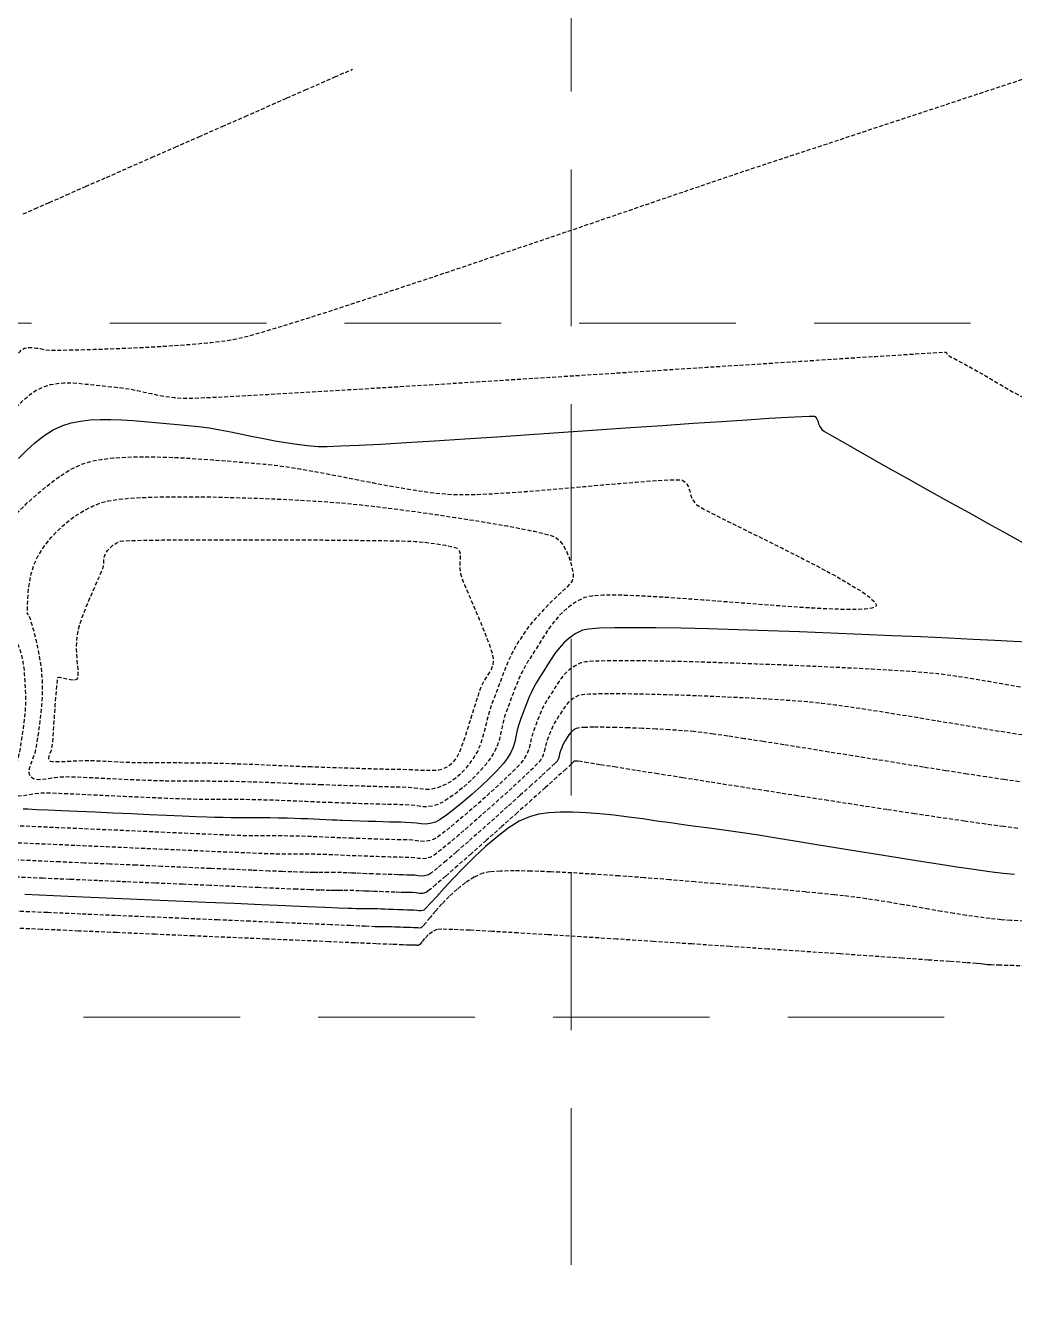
# Model space of a CAD drawing. Header units: inches. Extents: x 8135 to 11700, y -938 to 4760.
# Drawn here: x 10381.4 to 10507.7, y 4184.4 to 4349.4 of the extents above; entities that cross this region are included whole.
import ezdxf

# ---------------------------------------------------------------- set-up
doc = ezdxf.new("R2010")
doc.units = ezdxf.units.IN
doc.header["$MEASUREMENT"] = 0
doc.linetypes.add('DASHED', pattern=[0.75, 0.5, -0.25])
doc.linetypes.add('HIDDEN', pattern=[0.375, 0.25, -0.125])
doc.layers.add('EC', color=35, linetype='DASHED')
doc.layers.add('GRID', color=254, linetype='HIDDEN')

msp = doc.modelspace()

# ---------------------------------------------------------------- linework, layer by layer
at = {"layer": 'EC', "color": 35}
for p, q in [((10422.22, 4343.43), (10423.12, 4343.82)), ((10419.16, 4342.08), (10420.89, 4342.84)), ((10420.89, 4342.84), (10422.22, 4343.43)), ((10414.75, 4340.15), (10417.1, 4341.18)), ((10417.1, 4341.18), (10419.16, 4342.08)), ((10409.4, 4337.79), (10412.17, 4339.01)), ((10412.17, 4339.01), (10414.75, 4340.15)), ((10406.49, 4336.51), (10409.4, 4337.79)), ((10403.5, 4335.2), (10406.49, 4336.51)), ((10397.46, 4332.54), (10400.47, 4333.87)), ((10400.47, 4333.87), (10403.5, 4335.2)), ((10394.51, 4331.25), (10397.46, 4332.54)), ((10391.68, 4330), (10394.51, 4331.25)), ((10389.02, 4328.83), (10391.68, 4330)), ((10384.39, 4326.8), (10386.57, 4327.76)), ((10386.57, 4327.76), (10389.02, 4328.83)), ((10381.03, 4325.32), (10382.53, 4325.98)), ((10382.53, 4325.98), (10384.39, 4326.8)), ((10452.15, 4259.64), (10451.74, 4259.56)), ((10452.91, 4259.68), (10452.15, 4259.64)), ((10453.98, 4259.7), (10452.91, 4259.68)), ((10455.3, 4259.69), (10453.98, 4259.7)), ((10456.81, 4259.67), (10455.3, 4259.69)), ((10458.45, 4259.62), (10456.81, 4259.67)), ((10450.36, 4258.05), (10450.14, 4257.68)), ((10450.57, 4258.39), (10450.36, 4258.05)), ((10450.78, 4258.73), (10450.57, 4258.39)), ((10451.03, 4259.05), (10450.78, 4258.73)), ((10451.34, 4259.33), (10451.03, 4259.05)), ((10451.74, 4259.56), (10451.34, 4259.33)), ((10460.18, 4259.55), (10458.45, 4259.62)), ((10461.93, 4259.47), (10460.18, 4259.55)), ((10463.65, 4259.37), (10461.93, 4259.47)), ((10465.29, 4259.26), (10463.65, 4259.37)), ((10466.78, 4259.14), (10465.29, 4259.26)), ((10467.82, 4259.02), (10466.78, 4259.14)), ((10469.27, 4258.83), (10467.82, 4259.02)), ((10471.09, 4258.57), (10469.27, 4258.83)), ((10473.23, 4258.24), (10471.09, 4258.57)), ((10475.64, 4257.87), (10473.23, 4258.24)), ((10449.73, 4256.67), (10449.61, 4256.3)), ((10449.87, 4257.05), (10449.73, 4256.67)), ((10449.99, 4257.37), (10449.87, 4257.05)), ((10450.14, 4257.68), (10449.99, 4257.37)), ((10478.27, 4257.45), (10475.64, 4257.87)), ((10481.09, 4257.01), (10478.27, 4257.45)), ((10484.03, 4256.53), (10481.09, 4257.01)), ((10487.05, 4256.05), (10484.03, 4256.53)), ((10448.99, 4255.07), (10448.31, 4254.43)), ((10449.28, 4255.37), (10448.99, 4255.07)), ((10449.46, 4255.7), (10449.28, 4255.37)), ((10449.54, 4255.99), (10449.46, 4255.7)), ((10449.61, 4256.3), (10449.54, 4255.99)), ((10451.14, 4255.02), (10450.39, 4254.35)), ((10451.4, 4255.26), (10451.14, 4255.02)), ((10451.43, 4255.34), (10451.4, 4255.26)), ((10451.47, 4255.38), (10451.43, 4255.34)), ((10451.55, 4255.38), (10451.47, 4255.38)), ((10451.71, 4255.38), (10451.55, 4255.38)), ((10451.91, 4255.37), (10451.71, 4255.38)), ((10452.27, 4255.31), (10451.91, 4255.37)), ((10453.25, 4255.16), (10452.27, 4255.31)), ((10454.79, 4254.91), (10453.25, 4255.16)), ((10456.83, 4254.59), (10454.79, 4254.91)), ((10490.1, 4255.56), (10487.05, 4256.05)), ((10493.14, 4255.07), (10490.1, 4255.56)), ((10496.11, 4254.59), (10493.14, 4255.07)), ((10447.31, 4253.5), (10446.03, 4252.33)), ((10448.31, 4254.43), (10447.31, 4253.5)), ((10449.25, 4253.32), (10447.78, 4251.99)), ((10450.39, 4254.35), (10449.25, 4253.32)), ((10459.31, 4254.19), (10456.83, 4254.59)), ((10462.17, 4253.74), (10459.31, 4254.19)), ((10465.35, 4253.24), (10462.17, 4253.74)), ((10468.79, 4252.69), (10465.35, 4253.24)), ((10498.98, 4254.14), (10496.11, 4254.59)), ((10501.68, 4253.72), (10498.98, 4254.14)), ((10504.18, 4253.34), (10501.68, 4253.72)), ((10506.43, 4253), (10504.18, 4253.34)), ((10446.03, 4252.33), (10444.56, 4251)), ((10447.78, 4251.99), (10446.07, 4250.46)), ((10472.42, 4252.12), (10468.79, 4252.69)), ((10476.19, 4251.53), (10472.42, 4252.12)), ((10480.04, 4250.93), (10476.19, 4251.53)), ((10508.37, 4252.73), (10506.43, 4253)), ((10444.56, 4251), (10442.95, 4249.55)), ((10446.07, 4250.46), (10444.19, 4248.77)), ((10483.91, 4250.33), (10480.04, 4250.93)), ((10487.73, 4249.74), (10483.91, 4250.33)), ((10491.44, 4249.17), (10487.73, 4249.74)), ((10442.95, 4249.55), (10441.27, 4248.04)), ((10444.19, 4248.77), (10442.22, 4247.01)), ((10494.99, 4248.63), (10491.44, 4249.17)), ((10498.32, 4248.14), (10494.99, 4248.63)), ((10501.36, 4247.69), (10498.32, 4248.14)), ((10439.57, 4246.54), (10437.94, 4245.1)), ((10441.27, 4248.04), (10439.57, 4246.54)), ((10442.22, 4247.01), (10440.24, 4245.25)), ((10504.05, 4247.31), (10501.36, 4247.69)), ((10506.34, 4247), (10504.05, 4247.31)), ((10508.16, 4246.77), (10506.34, 4247)), ((10437.94, 4245.1), (10436.42, 4243.77)), ((10440.24, 4245.25), (10438.33, 4243.55)), ((10436.42, 4243.77), (10435.09, 4242.63)), ((10438.33, 4243.55), (10436.57, 4242)), ((10382.72, 4242.61), (10379.98, 4242.73)), ((10385.7, 4242.48), (10382.72, 4242.61)), ((10388.86, 4242.34), (10385.7, 4242.48)), ((10392.13, 4242.2), (10388.86, 4242.34)), ((10395.45, 4242.06), (10392.13, 4242.2)), ((10398.74, 4241.91), (10395.45, 4242.06)), ((10401.94, 4241.77), (10398.74, 4241.91)), ((10404.98, 4241.64), (10401.94, 4241.77)), ((10407.79, 4241.52), (10404.98, 4241.64)), ((10410.3, 4241.41), (10407.79, 4241.52)), ((10434, 4241.71), (10433.23, 4241.09)), ((10435.09, 4242.63), (10434, 4241.71)), ((10436.57, 4242), (10435.03, 4240.65)), ((10383.57, 4240.39), (10380.36, 4240.53)), ((10386.99, 4240.24), (10383.57, 4240.39)), ((10390.56, 4240.09), (10386.99, 4240.24)), ((10394.21, 4239.93), (10390.56, 4240.09)), ((10397.86, 4239.77), (10394.21, 4239.93)), ((10412.45, 4241.32), (10410.3, 4241.41)), ((10414.16, 4241.25), (10412.45, 4241.32)), ((10415.38, 4241.2), (10414.16, 4241.25)), ((10416.03, 4241.18), (10415.38, 4241.2)), ((10416.86, 4241.16), (10416.03, 4241.18)), ((10417.56, 4241.15), (10416.86, 4241.16)), ((10418.17, 4241.15), (10417.56, 4241.15)), ((10418.75, 4241.15), (10418.17, 4241.15)), ((10419.36, 4241.15), (10418.75, 4241.15)), ((10420.05, 4241.15), (10419.36, 4241.15)), ((10420.89, 4241.13), (10420.05, 4241.15)), ((10421.72, 4241.11), (10420.89, 4241.13)), ((10422.42, 4241.08), (10421.72, 4241.11)), ((10423.03, 4241.06), (10422.42, 4241.08)), ((10423.61, 4241.03), (10423.03, 4241.06)), ((10424.22, 4241), (10423.61, 4241.03)), ((10424.91, 4240.97), (10424.22, 4241)), ((10425.74, 4240.94), (10424.91, 4240.97)), ((10426.62, 4240.91), (10425.74, 4240.94)), ((10427.45, 4240.88), (10426.62, 4240.91)), ((10428.21, 4240.86), (10427.45, 4240.88)), ((10428.91, 4240.84), (10428.21, 4240.86)), ((10429.53, 4240.82), (10428.91, 4240.84)), ((10430.08, 4240.81), (10429.53, 4240.82)), ((10430.56, 4240.8), (10430.08, 4240.81)), ((10431.1, 4240.77), (10430.56, 4240.8)), ((10431.54, 4240.71), (10431.1, 4240.77)), ((10431.94, 4240.67), (10431.54, 4240.71)), ((10432.35, 4240.69), (10431.94, 4240.67)), ((10432.83, 4240.83), (10432.35, 4240.69)), ((10433.23, 4241.09), (10432.83, 4240.83)), ((10435.03, 4240.65), (10433.79, 4239.58)), ((10437.58, 4239.84), (10436.51, 4238.99)), ((10438.7, 4240.55), (10437.58, 4239.84)), ((10439.83, 4241.06), (10438.7, 4240.55)), ((10440.69, 4241.22), (10439.83, 4241.06)), ((10442.03, 4241.31), (10440.69, 4241.22)), ((10443.81, 4241.34), (10442.03, 4241.31)), ((10445.96, 4241.3), (10443.81, 4241.34)), ((10448.43, 4241.21), (10445.96, 4241.3)), ((10451.16, 4241.08), (10448.43, 4241.21)), ((10454.11, 4240.9), (10451.16, 4241.08)), ((10457.21, 4240.69), (10454.11, 4240.9)), ((10460.42, 4240.46), (10457.21, 4240.69)), ((10463.67, 4240.2), (10460.42, 4240.46)), ((10466.91, 4239.93), (10463.67, 4240.2)), ((10470.09, 4239.66), (10466.91, 4239.93)), ((10401.44, 4239.62), (10397.86, 4239.77)), ((10404.9, 4239.47), (10401.44, 4239.62)), ((10408.15, 4239.33), (10404.9, 4239.47)), ((10411.13, 4239.2), (10408.15, 4239.33)), ((10413.77, 4239.08), (10411.13, 4239.2)), ((10416, 4238.99), (10413.77, 4239.08)), ((10417.75, 4238.92), (10416, 4238.99)), ((10418.95, 4238.87), (10417.75, 4238.92)), ((10419.54, 4238.85), (10418.95, 4238.87)), ((10420.28, 4238.83), (10419.54, 4238.85)), ((10420.88, 4238.83), (10420.28, 4238.83)), ((10421.42, 4238.83), (10420.88, 4238.83)), ((10421.95, 4238.83), (10421.42, 4238.83)), ((10422.55, 4238.82), (10421.95, 4238.83)), ((10423.29, 4238.81), (10422.55, 4238.82)), ((10424.04, 4238.79), (10423.29, 4238.81)), ((10424.64, 4238.76), (10424.04, 4238.79)), ((10425.17, 4238.74), (10424.64, 4238.76)), ((10425.71, 4238.72), (10425.17, 4238.74)), ((10426.31, 4238.69), (10425.71, 4238.72)), ((10427.04, 4238.66), (10426.31, 4238.69)), ((10427.84, 4238.64), (10427.04, 4238.66)), ((10428.57, 4238.61), (10427.84, 4238.64)), ((10429.23, 4238.59), (10428.57, 4238.61)), ((10429.82, 4238.57), (10429.23, 4238.59)), ((10430.34, 4238.56), (10429.82, 4238.57)), ((10430.77, 4238.56), (10430.34, 4238.56)), ((10431.28, 4238.52), (10430.77, 4238.56)), ((10431.69, 4238.46), (10431.28, 4238.52)), ((10432.08, 4238.46), (10431.69, 4238.46)), ((10432.53, 4238.57), (10432.08, 4238.46)), ((10432.93, 4238.87), (10432.53, 4238.57)), ((10433.79, 4239.58), (10432.93, 4238.87)), ((10436.51, 4238.99), (10435.49, 4238.07)), ((10473.14, 4239.39), (10470.09, 4239.66)), ((10476.02, 4239.12), (10473.14, 4239.39)), ((10478.68, 4238.87), (10476.02, 4239.12)), ((10481.05, 4238.64), (10478.68, 4238.87)), ((10483.08, 4238.44), (10481.05, 4238.64)), ((10484.71, 4238.28), (10483.08, 4238.44)), ((10485.9, 4238.15), (10484.71, 4238.28)), ((10434.56, 4237.12), (10433.74, 4236.2)), ((10435.49, 4238.07), (10434.56, 4237.12)), ((10487.32, 4237.98), (10485.9, 4238.15)), ((10488.8, 4237.78), (10487.32, 4237.98)), ((10490.34, 4237.54), (10488.8, 4237.78)), ((10491.92, 4237.28), (10490.34, 4237.54)), ((10493.53, 4237.01), (10491.92, 4237.28)), ((10495.15, 4236.73), (10493.53, 4237.01)), ((10496.79, 4236.44), (10495.15, 4236.73)), ((10384.13, 4236), (10380.05, 4236.18)), ((10388.42, 4235.82), (10384.13, 4236)), ((10392.82, 4235.63), (10388.42, 4235.82)), ((10397.26, 4235.44), (10392.82, 4235.63)), ((10401.67, 4235.25), (10397.26, 4235.44)), ((10405.96, 4235.06), (10401.67, 4235.25)), ((10410.05, 4234.89), (10405.96, 4235.06)), ((10413.87, 4234.72), (10410.05, 4234.89)), ((10433.04, 4235.38), (10432.49, 4234.71)), ((10433.74, 4236.2), (10433.04, 4235.38)), ((10498.41, 4236.16), (10496.79, 4236.44)), ((10500.02, 4235.89), (10498.41, 4236.16)), ((10501.6, 4235.65), (10500.02, 4235.89)), ((10503.14, 4235.43), (10501.6, 4235.65)), ((10504.62, 4235.24), (10503.14, 4235.43)), ((10506.04, 4235.09), (10504.62, 4235.24)), ((10507.28, 4235), (10506.04, 4235.09)), ((10508.95, 4234.92), (10507.28, 4235)), ((10383.37, 4233.86), (10378.84, 4234.05)), ((10388.11, 4233.65), (10383.37, 4233.86)), ((10392.99, 4233.44), (10388.11, 4233.65)), ((10397.92, 4233.23), (10392.99, 4233.44)), ((10417.33, 4234.57), (10413.87, 4234.72)), ((10420.36, 4234.44), (10417.33, 4234.57)), ((10422.88, 4234.34), (10420.36, 4234.44)), ((10424.8, 4234.25), (10422.88, 4234.34)), ((10426.05, 4234.2), (10424.8, 4234.25)), ((10426.55, 4234.18), (10426.05, 4234.2)), ((10426.99, 4234.17), (10426.55, 4234.18)), ((10427.33, 4234.17), (10426.99, 4234.17)), ((10427.67, 4234.17), (10427.33, 4234.17)), ((10428.11, 4234.17), (10427.67, 4234.17)), ((10428.54, 4234.15), (10428.11, 4234.17)), ((10428.88, 4234.14), (10428.54, 4234.15)), ((10429.22, 4234.12), (10428.88, 4234.14)), ((10429.66, 4234.11), (10429.22, 4234.12)), ((10430.14, 4234.09), (10429.66, 4234.11)), ((10430.56, 4234.08), (10430.14, 4234.09)), ((10430.92, 4234.07), (10430.56, 4234.08)), ((10431.2, 4234.06), (10430.92, 4234.07)), ((10431.47, 4234.04), (10431.2, 4234.06)), ((10431.68, 4234.02), (10431.47, 4234.04)), ((10431.92, 4234.07), (10431.68, 4234.02)), ((10432.11, 4234.26), (10431.92, 4234.07)), ((10432.49, 4234.71), (10432.11, 4234.26)), ((10433.34, 4233.56), (10432.81, 4233.14)), ((10433.92, 4233.85), (10433.34, 4233.56)), ((10434.53, 4233.87), (10433.92, 4233.85)), ((10435.96, 4233.83), (10434.53, 4233.87)), ((10438.12, 4233.74), (10435.96, 4233.83)), ((10440.93, 4233.59), (10438.12, 4233.74)), ((10444.3, 4233.4), (10440.93, 4233.59)), ((10448.14, 4233.17), (10444.3, 4233.4)), ((10402.8, 4233.02), (10397.92, 4233.23)), ((10407.55, 4232.82), (10402.8, 4233.02)), ((10412.07, 4232.62), (10407.55, 4232.82)), ((10416.29, 4232.44), (10412.07, 4232.62)), ((10420.1, 4232.28), (10416.29, 4232.44)), ((10423.43, 4232.13), (10420.1, 4232.28)), ((10426.17, 4232.01), (10423.43, 4232.13)), ((10428.25, 4231.93), (10426.17, 4232.01)), ((10429.58, 4231.87), (10428.25, 4231.93)), ((10430.06, 4231.85), (10429.58, 4231.87)), ((10430.22, 4231.85), (10430.06, 4231.85)), ((10430.35, 4231.85), (10430.22, 4231.85)), ((10430.51, 4231.84), (10430.35, 4231.85)), ((10430.67, 4231.84), (10430.51, 4231.84)), ((10430.8, 4231.83), (10430.67, 4231.84)), ((10430.96, 4231.83), (10430.8, 4231.83)), ((10431.15, 4231.82), (10430.96, 4231.83)), ((10431.31, 4231.82), (10431.15, 4231.82)), ((10431.41, 4231.81), (10431.31, 4231.82)), ((10431.52, 4231.81), (10431.41, 4231.81)), ((10431.62, 4231.82), (10431.52, 4231.81)), ((10431.73, 4231.94), (10431.62, 4231.82)), ((10431.98, 4232.26), (10431.73, 4231.94)), ((10432.35, 4232.69), (10431.98, 4232.26)), ((10432.81, 4233.14), (10432.35, 4232.69)), ((10452.36, 4232.9), (10448.14, 4233.17)), ((10456.89, 4232.62), (10452.36, 4232.9)), ((10461.62, 4232.31), (10456.89, 4232.62)), ((10466.49, 4231.99), (10461.62, 4232.31)), ((10471.39, 4231.67), (10466.49, 4231.99)), ((10476.24, 4231.34), (10471.39, 4231.67)), ((10480.95, 4231.02), (10476.24, 4231.34)), ((10485.45, 4230.72), (10480.95, 4231.02)), ((10489.63, 4230.43), (10485.45, 4230.72)), ((10493.42, 4230.17), (10489.63, 4230.43)), ((10496.72, 4229.94), (10493.42, 4230.17)), ((10499.46, 4229.75), (10496.72, 4229.94)), ((10501.54, 4229.6), (10499.46, 4229.75)), ((10502.88, 4229.51), (10501.54, 4229.6)), ((10503.38, 4229.47), (10502.88, 4229.51)), ((10503.72, 4229.42), (10503.38, 4229.47)), ((10504, 4229.37), (10503.72, 4229.42)), ((10504.34, 4229.32), (10504, 4229.37)), ((10504.78, 4229.31), (10504.34, 4229.32)), ((10505.92, 4229.27), (10504.78, 4229.31)), ((10507.67, 4229.22), (10505.92, 4229.27)), ((10509.94, 4229.16), (10507.67, 4229.22))]:
    msp.add_line(p, q, dxfattribs=at)
at = {"layer": 'EC', "color": 35, "linetype": 'Continuous'}
for p, q in [((10445.74, 4248.26), (10444.44, 4247.68)), ((10446.89, 4248.57), (10445.74, 4248.26)), ((10448.22, 4248.76), (10446.89, 4248.57)), ((10449.69, 4248.84), (10448.22, 4248.76)), ((10451.29, 4248.84), (10449.69, 4248.84)), ((10452.99, 4248.77), (10451.29, 4248.84)), ((10454.75, 4248.63), (10452.99, 4248.77)), ((10456.57, 4248.44), (10454.75, 4248.63)), ((10458.4, 4248.22), (10456.57, 4248.44)), ((10460.23, 4247.97), (10458.4, 4248.22)), ((10443.05, 4246.8), (10441.61, 4245.71)), ((10444.44, 4247.68), (10443.05, 4246.8)), ((10462.03, 4247.71), (10460.23, 4247.97)), ((10463.77, 4247.46), (10462.03, 4247.71)), ((10465.44, 4247.22), (10463.77, 4247.46)), ((10466.99, 4247.01), (10465.44, 4247.22)), ((10468.42, 4246.83), (10466.99, 4247.01)), ((10469.64, 4246.69), (10468.42, 4246.83)), ((10471.18, 4246.47), (10469.64, 4246.69)), ((10472.98, 4246.21), (10471.18, 4246.47)), ((10441.61, 4245.71), (10440.14, 4244.46)), ((10475.03, 4245.89), (10472.98, 4246.21)), ((10477.28, 4245.53), (10475.03, 4245.89)), ((10479.69, 4245.14), (10477.28, 4245.53)), ((10482.22, 4244.73), (10479.69, 4245.14)), ((10440.14, 4244.46), (10438.7, 4243.11)), ((10484.85, 4244.3), (10482.22, 4244.73)), ((10487.52, 4243.86), (10484.85, 4244.3)), ((10490.21, 4243.42), (10487.52, 4243.86)), ((10492.88, 4242.99), (10490.21, 4243.42)), ((10437.31, 4241.73), (10436.01, 4240.38)), ((10438.7, 4243.11), (10437.31, 4241.73)), ((10495.48, 4242.57), (10492.88, 4242.99)), ((10497.99, 4242.18), (10495.48, 4242.57)), ((10500.36, 4241.82), (10497.99, 4242.18)), ((10502.56, 4241.5), (10500.36, 4241.82)), ((10504.55, 4241.23), (10502.56, 4241.5)), ((10436.01, 4240.38), (10434.84, 4239.12)), ((10506.29, 4241.01), (10504.55, 4241.23)), ((10507.75, 4240.86), (10506.29, 4241.01)), ((10384.9, 4238.15), (10381.26, 4238.31)), ((10434.84, 4239.12), (10433.85, 4238.03)), ((10388.72, 4237.99), (10384.9, 4238.15)), ((10392.64, 4237.82), (10388.72, 4237.99)), ((10396.61, 4237.65), (10392.64, 4237.82)), ((10400.54, 4237.48), (10396.61, 4237.65)), ((10404.37, 4237.31), (10400.54, 4237.48)), ((10408.03, 4237.15), (10404.37, 4237.31)), ((10411.45, 4237.01), (10408.03, 4237.15)), ((10414.56, 4236.87), (10411.45, 4237.01)), ((10417.3, 4236.75), (10414.56, 4236.87)), ((10419.58, 4236.66), (10417.3, 4236.75)), ((10421.35, 4236.58), (10419.58, 4236.66)), ((10422.52, 4236.53), (10421.35, 4236.58)), ((10423.04, 4236.51), (10422.52, 4236.53)), ((10432.5, 4236.56), (10432.23, 4236.32)), ((10433.05, 4237.15), (10432.5, 4236.56)), ((10433.85, 4238.03), (10433.05, 4237.15)), ((10423.66, 4236.5), (10423.04, 4236.51)), ((10424.15, 4236.5), (10423.66, 4236.5)), ((10424.6, 4236.5), (10424.15, 4236.5)), ((10425.09, 4236.5), (10424.6, 4236.5)), ((10425.7, 4236.49), (10425.09, 4236.5)), ((10426.32, 4236.47), (10425.7, 4236.49)), ((10426.8, 4236.45), (10426.32, 4236.47)), ((10427.25, 4236.43), (10426.8, 4236.45)), ((10427.74, 4236.41), (10427.25, 4236.43)), ((10428.35, 4236.38), (10427.74, 4236.41)), ((10429.02, 4236.36), (10428.35, 4236.38)), ((10429.62, 4236.34), (10429.02, 4236.36)), ((10430.16, 4236.33), (10429.62, 4236.34)), ((10430.61, 4236.31), (10430.16, 4236.33)), ((10430.98, 4236.31), (10430.61, 4236.31)), ((10431.34, 4236.28), (10430.98, 4236.31)), ((10431.63, 4236.24), (10431.34, 4236.28)), ((10431.91, 4236.24), (10431.63, 4236.24)), ((10432.23, 4236.32), (10431.91, 4236.24))]:
    msp.add_line(p, q, dxfattribs=at)
at = {"layer": 'EC', "color": 35, "flags": 128}
msp.add_lwpolyline([(10628.27, 4250.94), (10623.44, 4251.05), (10617.75, 4251.18), (10612.06, 4251.31), (10606.49, 4251.44), (10601.12, 4251.57), (10596.05, 4251.69), (10591.37, 4251.79), (10587.19, 4251.89), (10583.6, 4251.98), (10580.69, 4252.05), (10578.57, 4252.11), (10577.32, 4252.14), (10575.89, 4252.19), (10574.35, 4252.24), (10572.75, 4252.3), (10571.1, 4252.36), (10569.45, 4252.43), (10567.82, 4252.49), (10566.26, 4252.56), (10564.8, 4252.62), (10563.46, 4252.68), (10562.29, 4252.74), (10561.32, 4252.79), (10560.58, 4252.83), (10559.62, 4252.89), (10558.83, 4252.95), (10558.14, 4253), (10557.48, 4253.05), (10556.79, 4253.12), (10556, 4253.21), (10555.05, 4253.33), (10554.35, 4253.43), (10553.25, 4253.61), (10551.82, 4253.86), (10550.1, 4254.16), (10548.15, 4254.5), (10546.03, 4254.87), (10543.79, 4255.26), (10541.49, 4255.66), (10539.17, 4256.05), (10536.91, 4256.44), (10534.74, 4256.79), (10532.73, 4257.11), (10530.93, 4257.38), (10529.39, 4257.59), (10528.18, 4257.73), (10526.88, 4257.83), (10525.6, 4257.9), (10524.32, 4257.94), (10523.05, 4257.96), (10521.78, 4257.96), (10520.52, 4257.96), (10519.25, 4257.95), (10517.98, 4257.95), (10516.71, 4257.97), (10515.43, 4258), (10514.15, 4258.07), (10512.85, 4258.16), (10511.73, 4258.29), (10510.32, 4258.47), (10508.67, 4258.72), (10506.8, 4259.01), (10504.77, 4259.34), (10502.6, 4259.7), (10500.34, 4260.08), (10498.01, 4260.47), (10495.66, 4260.86), (10493.33, 4261.24), (10491.04, 4261.61), (10488.84, 4261.96), (10486.77, 4262.27), (10484.85, 4262.53), (10483.13, 4262.75), (10481.65, 4262.9), (10480.14, 4263.03), (10478.37, 4263.15), (10476.36, 4263.28), (10474.18, 4263.4), (10471.88, 4263.51), (10469.49, 4263.62), (10467.08, 4263.72), (10464.68, 4263.8), (10462.35, 4263.87), (10460.14, 4263.93), (10458.09, 4263.96), (10456.25, 4263.97), (10454.68, 4263.96), (10453.41, 4263.91), (10452.5, 4263.84), (10452, 4263.74), (10451.33, 4263.38), (10450.79, 4262.93), (10450.35, 4262.42), (10449.97, 4261.88), (10449.63, 4261.32), (10449.28, 4260.76), (10448.97, 4260.26), (10448.73, 4259.82), (10448.55, 4259.42), (10448.39, 4259.01), (10448.23, 4258.56), (10448.03, 4258.05), (10447.84, 4257.45), (10447.72, 4256.94), (10447.62, 4256.48), (10447.46, 4256.01), (10447.16, 4255.48), (10446.82, 4255.09), (10446.12, 4254.4), (10445.13, 4253.46), (10443.92, 4252.33), (10442.55, 4251.08), (10441.07, 4249.75), (10439.55, 4248.4), (10438.06, 4247.09), (10436.65, 4245.87), (10435.4, 4244.81), (10434.35, 4243.95), (10433.57, 4243.35), (10433.13, 4243.08), (10432.55, 4242.91), (10432.04, 4242.89), (10431.55, 4242.93), (10431.01, 4243.01), (10430.34, 4243.05), (10429.84, 4243.06), (10429.27, 4243.07), (10428.62, 4243.09), (10427.91, 4243.11), (10427.13, 4243.13), (10426.29, 4243.16), (10425.39, 4243.19), (10424.43, 4243.22), (10423.53, 4243.25), (10422.76, 4243.28), (10422.09, 4243.32), (10421.46, 4243.34), (10420.83, 4243.37), (10420.16, 4243.4), (10419.39, 4243.43), (10418.48, 4243.45), (10417.58, 4243.47), (10416.81, 4243.48), (10416.13, 4243.48), (10415.5, 4243.48), (10414.87, 4243.48), (10414.2, 4243.48), (10413.43, 4243.49), (10412.52, 4243.51), (10411.75, 4243.54), (10410.41, 4243.59), (10408.6, 4243.67), (10406.37, 4243.76), (10403.82, 4243.87), (10401.01, 4243.99), (10398.02, 4244.12), (10394.93, 4244.26), (10391.82, 4244.4), (10388.76, 4244.53), (10385.83, 4244.66), (10383.11, 4244.78), (10380.67, 4244.88), (10378.58, 4244.98), (10376.94, 4245.05), (10375.81, 4245.09), (10375.26, 4245.11), (10374.52, 4245.07), (10373.85, 4244.95), (10373.26, 4244.86), (10372.86, 4244.87), (10372.61, 4244.95), (10372.46, 4245.06), (10372.4, 4245.13), (10372.37, 4245.18), (10372.34, 4245.34), (10372.34, 4245.73), (10372.42, 4246.5), (10372.63, 4247.78), (10372.92, 4249.29), (10373.28, 4250.93), (10373.65, 4252.6), (10374.01, 4254.17), (10374.32, 4255.54), (10374.56, 4256.6), (10374.68, 4257.24), (10374.76, 4257.82), (10374.83, 4258.31), (10374.89, 4258.74), (10374.93, 4259.17), (10374.94, 4259.63), (10374.92, 4260.16), (10374.88, 4260.78), (10374.84, 4261.29), (10374.76, 4261.74), (10374.62, 4262.22), (10374.37, 4262.77), (10374.14, 4263.21), (10373.85, 4263.74), (10373.48, 4264.33), (10373.03, 4264.96), (10372.51, 4265.6), (10371.91, 4266.21), (10371.22, 4266.77), (10370.44, 4267.25), (10369.79, 4267.45), (10368.58, 4267.68), (10366.87, 4267.95), (10364.73, 4268.24), (10362.24, 4268.55), (10359.45, 4268.87), (10356.44, 4269.2), (10353.28, 4269.54), (10350.03, 4269.88), (10346.77, 4270.2), (10343.55, 4270.52), (10340.45, 4270.82), (10337.54, 4271.1), (10334.89, 4271.35), (10332.56, 4271.56), (10330.62, 4271.74), (10329.14, 4271.87), (10328.18, 4271.96), (10327.83, 4271.99), (10327.63, 4272), (10327.48, 4272.01), (10327.33, 4272.02), (10327.16, 4272.04), (10326.99, 4272.05), (10326.71, 4272.03), (10326.24, 4271.99), (10325.78, 4271.97), (10325.58, 4272.03), (10325.7, 4272.12), (10326.04, 4272.18), (10326.48, 4272.25), (10326.94, 4272.39), (10326.98, 4272.41), (10327.09, 4272.47), (10327.3, 4272.59), (10327.68, 4272.82), (10328.29, 4273.2), (10329.02, 4273.67), (10329.86, 4274.22), (10330.78, 4274.82), (10331.75, 4275.45), (10332.75, 4276.11), (10333.76, 4276.77), (10334.45, 4277.22), (10335.64, 4278), (10337.26, 4279.07), (10339.26, 4280.4), (10341.6, 4281.94), (10344.21, 4283.67), (10347.04, 4285.55), (10350.04, 4287.53), (10353.16, 4289.6), (10356.34, 4291.7), (10359.52, 4293.81), (10362.66, 4295.89), (10365.7, 4297.9), (10368.58, 4299.81), (10371.26, 4301.58), (10373.68, 4303.18), (10375.78, 4304.57), (10377.51, 4305.71), (10378.82, 4306.58), (10379.65, 4307.13), (10379.96, 4307.32), (10380.14, 4307.36), (10380.31, 4307.41), (10380.45, 4307.53), (10380.64, 4307.75), (10380.9, 4307.99), (10381.21, 4308.17), (10381.56, 4308.25), (10381.91, 4308.26), (10382.3, 4308.22), (10382.76, 4308.17), (10383.2, 4308.11), (10383.55, 4308.04), (10383.91, 4307.96), (10384.37, 4307.91), (10384.76, 4307.91), (10385.59, 4307.92), (10386.8, 4307.94), (10388.33, 4307.97), (10390.12, 4308.02), (10392.11, 4308.09), (10394.25, 4308.17), (10396.48, 4308.27), (10398.73, 4308.39), (10400.96, 4308.54), (10403.09, 4308.71), (10405.08, 4308.9), (10406.86, 4309.12), (10408.37, 4309.37), (10409.57, 4309.65), (10411.31, 4310.13), (10413.53, 4310.8), (10416.18, 4311.62), (10419.21, 4312.58), (10422.55, 4313.67), (10426.17, 4314.86), (10429.98, 4316.13), (10433.96, 4317.45), (10438.03, 4318.82), (10442.14, 4320.22), (10446.25, 4321.61), (10450.29, 4322.98), (10454.2, 4324.32), (10457.94, 4325.6), (10461.45, 4326.8), (10464.67, 4327.9), (10467.55, 4328.88), (10470.03, 4329.73), (10472.06, 4330.41), (10473.58, 4330.92), (10475.17, 4331.45), (10477.17, 4332.11), (10479.5, 4332.88), (10482.12, 4333.74), (10484.97, 4334.68), (10488, 4335.69), (10491.15, 4336.73), (10494.37, 4337.79), (10497.61, 4338.86), (10500.81, 4339.92), (10503.91, 4340.95), (10506.87, 4341.92), (10509.62, 4342.83), (10512.12, 4343.66), (10514.31, 4344.38), (10516.13, 4344.98), (10517.53, 4345.45), (10518.46, 4345.75), (10518.86, 4345.89), (10519.37, 4346.11), (10519.8, 4346.35), (10520.18, 4346.5), (10520.56, 4346.45), (10520.78, 4346.19), (10521.15, 4345.59), (10521.64, 4344.69), (10522.21, 4343.55), (10522.82, 4342.21), (10523.45, 4340.74), (10524.06, 4339.18), (10524.62, 4337.59), (10525.1, 4336), (10525.47, 4334.49), (10525.68, 4333.09), (10525.71, 4331.88), (10525.6, 4330.35), (10525.38, 4328.57), (10525.07, 4326.6), (10524.69, 4324.51), (10524.27, 4322.36), (10523.82, 4320.21), (10523.36, 4318.12), (10522.93, 4316.16), (10522.54, 4314.39), (10522.2, 4312.87), (10521.96, 4311.66), (10521.84, 4310.97), (10521.8, 4310.63), (10521.8, 4310.49), (10521.81, 4310.45), (10521.84, 4310.38), (10521.93, 4310.25), (10522.1, 4310.11), (10522.36, 4309.97), (10522.72, 4309.84), (10523.09, 4309.67), (10523.41, 4309.37), (10523.56, 4308.96), (10523.8, 4308.04), (10524.12, 4306.69), (10524.51, 4305), (10524.97, 4303.04), (10525.48, 4300.87), (10526.03, 4298.59), (10526.63, 4296.27), (10527.25, 4293.98), (10527.89, 4291.8), (10528.54, 4289.8), (10529.19, 4288.07), (10529.84, 4286.68), (10530.48, 4285.7), (10531.31, 4284.82), (10532.23, 4284.04), (10533.21, 4283.37), (10534.26, 4282.77), (10535.37, 4282.24), (10536.52, 4281.76), (10537.71, 4281.31), (10538.92, 4280.89), (10540.16, 4280.47), (10541.41, 4280.03), (10542.66, 4279.58), (10543.94, 4279.13), (10545.28, 4278.73), (10546.66, 4278.38), (10548.04, 4278.05), (10549.41, 4277.75), (10550.74, 4277.47), (10552, 4277.2), (10553.18, 4276.93), (10554.24, 4276.65), (10555.17, 4276.35), (10555.93, 4276.03), (10556.76, 4275.56), (10557.42, 4275.08), (10557.96, 4274.59), (10558.45, 4274.09), (10558.94, 4273.59), (10559.48, 4273.1), (10560.14, 4272.61), (10560.97, 4272.14), (10561.74, 4271.78), (10562.57, 4271.46), (10563.45, 4271.16), (10564.39, 4270.88), (10565.38, 4270.62), (10566.43, 4270.37), (10567.52, 4270.11), (10568.66, 4269.85), (10569.86, 4269.58), (10571.09, 4269.3), (10572.2, 4269.06), (10574.24, 4268.66), (10577.11, 4268.1), (10580.72, 4267.4), (10584.97, 4266.58), (10589.75, 4265.67), (10594.96, 4264.68), (10600.5, 4263.63), (10606.27, 4262.53), (10612.16, 4261.42), (10618.09, 4260.3), (10623.94, 4259.19), (10629.62, 4258.12), (10630.07, 4258.03)], dxfattribs=at)
for points in [[(10423.12, 4245.5), (10422.89, 4245.51), (10422.46, 4245.52), (10421.86, 4245.55), (10421.15, 4245.58), (10420.35, 4245.61), (10419.61, 4245.65), (10418.86, 4245.68), (10418.06, 4245.71), (10417.15, 4245.74), (10416.08, 4245.77), (10415, 4245.79), (10414.09, 4245.8), (10413.29, 4245.81), (10412.55, 4245.81), (10411.8, 4245.8), (10411, 4245.81), (10410.09, 4245.82), (10409.01, 4245.84), (10408.16, 4245.87), (10406.85, 4245.92), (10405.13, 4245.99), (10403.07, 4246.08), (10400.76, 4246.18), (10398.26, 4246.29), (10395.63, 4246.41), (10392.96, 4246.53), (10390.3, 4246.64), (10387.74, 4246.76), (10385.33, 4246.86), (10383.15, 4246.96), (10381.27, 4247.04), (10379.77, 4247.11), (10378.7, 4247.15), (10378.14, 4247.17), (10377.42, 4247.13), (10376.75, 4247.03), (10376.14, 4246.92), (10375.61, 4246.86), (10375.24, 4246.91), (10375, 4247.01), (10374.86, 4247.12), (10374.8, 4247.19), (10374.77, 4247.24), (10374.72, 4247.39), (10374.7, 4247.72), (10374.74, 4248.33), (10374.89, 4249.31), (10375.13, 4250.48), (10375.42, 4251.76), (10375.74, 4253.07), (10376.05, 4254.35), (10376.34, 4255.52), (10376.56, 4256.5), (10376.69, 4257.24), (10376.8, 4258), (10376.9, 4258.65), (10376.98, 4259.23), (10377.04, 4259.78), (10377.08, 4260.33), (10377.09, 4260.94), (10377.06, 4261.64), (10377.01, 4262.43), (10376.97, 4263.09), (10376.89, 4263.68), (10376.76, 4264.25), (10376.55, 4264.86), (10376.23, 4265.56), (10375.94, 4266.14), (10375.56, 4266.84), (10375.09, 4267.61), (10374.53, 4268.44), (10373.89, 4269.29), (10373.15, 4270.14), (10372.31, 4270.94), (10371.37, 4271.67), (10370.32, 4272.3), (10369.39, 4272.61), (10367.98, 4272.85), (10366.16, 4273.04), (10364.01, 4273.19), (10361.61, 4273.31), (10359.05, 4273.41), (10356.41, 4273.51), (10353.76, 4273.61), (10351.19, 4273.73), (10348.77, 4273.88), (10346.59, 4274.07), (10344.72, 4274.31), (10343.26, 4274.62), (10342.42, 4274.92), (10342.02, 4275.18), (10341.87, 4275.37), (10341.84, 4275.48), (10341.83, 4275.57), (10341.89, 4275.79), (10342.16, 4276.22), (10342.83, 4276.94), (10344.13, 4278.05), (10345.86, 4279.38), (10347.97, 4280.87), (10350.36, 4282.5), (10352.99, 4284.22), (10355.77, 4285.99), (10358.63, 4287.79), (10361.51, 4289.56), (10364.33, 4291.27), (10367.02, 4292.89), (10369.51, 4294.37), (10371.74, 4295.68), (10373.62, 4296.77), (10375.09, 4297.62), (10376.08, 4298.18), (10376.52, 4298.42), (10376.97, 4298.57), (10377.36, 4298.62), (10377.72, 4298.66), (10378.1, 4298.72), (10378.54, 4298.89), (10378.88, 4299.16), (10379.31, 4299.61), (10379.82, 4300.19), (10380.41, 4300.85), (10381.1, 4301.54), (10381.86, 4302.21), (10382.72, 4302.79), (10383.66, 4303.23), (10384.53, 4303.5), (10385.38, 4303.66), (10386.24, 4303.73), (10387.13, 4303.73), (10388.05, 4303.68), (10389.02, 4303.58), (10390.07, 4303.47), (10391.2, 4303.34), (10392.44, 4303.23), (10393.64, 4303.1), (10394.69, 4302.94), (10395.63, 4302.76), (10396.51, 4302.56), (10397.38, 4302.35), (10398.27, 4302.16), (10399.24, 4301.99), (10400.32, 4301.86), (10401.56, 4301.76), (10402.73, 4301.78), (10404.99, 4301.87), (10408.22, 4302.03), (10412.32, 4302.26), (10417.16, 4302.53), (10422.62, 4302.86), (10428.58, 4303.22), (10434.94, 4303.61), (10441.56, 4304.03), (10448.33, 4304.45), (10455.14, 4304.88), (10461.86, 4305.31), (10468.38, 4305.73), (10474.57, 4306.12), (10480.32, 4306.49), (10485.52, 4306.83), (10490.04, 4307.12), (10493.77, 4307.35), (10496.58, 4307.53), (10498.09, 4307.62), (10498.76, 4307.66), (10498.97, 4307.67), (10498.99, 4307.67), (10499.03, 4307.64), (10499.07, 4307.58), (10499.1, 4307.47), (10499.19, 4307.31), (10499.38, 4307.19), (10499.85, 4306.94), (10500.54, 4306.57), (10501.41, 4306.1), (10502.4, 4305.56), (10503.46, 4304.96), (10504.55, 4304.33), (10505.63, 4303.68), (10506.46, 4303.19), (10507.51, 4302.6), (10508.76, 4301.91), (10510.14, 4301.13), (10511.61, 4300.29), (10513.14, 4299.39), (10514.66, 4298.45), (10516.13, 4297.48), (10517.52, 4296.49), (10518.76, 4295.49), (10519.83, 4294.5), (10520.66, 4293.53), (10521.32, 4292.43), (10521.8, 4291.23), (10522.14, 4289.96), (10522.38, 4288.63), (10522.56, 4287.27), (10522.72, 4285.91), (10522.91, 4284.56), (10523.17, 4283.26), (10523.53, 4282.03), (10524.04, 4280.88), (10524.74, 4279.85), (10525.52, 4279.12), (10526.7, 4278.27), (10528.21, 4277.33), (10530.01, 4276.31), (10532.03, 4275.23), (10534.21, 4274.13), (10536.5, 4273.02), (10538.83, 4271.92), (10541.14, 4270.86), (10543.38, 4269.85), (10545.49, 4268.91), (10547.41, 4268.08), (10549.07, 4267.37), (10550.42, 4266.8), (10551.4, 4266.39), (10551.95, 4266.17), (10552.77, 4265.9), (10553.55, 4265.7), (10554.26, 4265.55), (10554.9, 4265.42), (10555.44, 4265.28), (10555.87, 4265.12), (10556.24, 4264.9), (10556.5, 4264.67), (10556.73, 4264.43), (10557, 4264.2), (10557.36, 4263.97), (10557.74, 4263.8), (10558.16, 4263.66), (10558.63, 4263.53), (10559.15, 4263.41), (10559.72, 4263.28), (10560.36, 4263.13), (10560.92, 4263.03), (10562.04, 4262.83), (10563.64, 4262.57), (10565.64, 4262.23), (10567.95, 4261.85), (10570.49, 4261.42), (10573.18, 4260.97), (10575.93, 4260.49), (10578.67, 4260.01), (10581.31, 4259.54), (10583.77, 4259.07), (10585.96, 4258.64), (10587.81, 4258.25), (10589.22, 4257.9), (10589.99, 4257.67), (10590.32, 4257.52), (10590.42, 4257.44), (10590.43, 4257.41), (10590.41, 4257.37), (10590.3, 4257.31), (10589.94, 4257.23), (10589.13, 4257.16), (10587.67, 4257.12), (10585.78, 4257.12), (10583.56, 4257.15), (10581.08, 4257.22), (10578.45, 4257.31), (10575.75, 4257.42), (10573.06, 4257.54), (10570.47, 4257.66), (10568.08, 4257.77), (10565.97, 4257.88), (10564.23, 4257.96), (10562.94, 4258.03), (10562.2, 4258.06), (10561.27, 4258.09), (10560.38, 4258.12), (10559.55, 4258.15), (10558.81, 4258.18), (10558.16, 4258.21), (10557.63, 4258.24), (10557.25, 4258.26), (10556.79, 4258.29), (10556.43, 4258.32), (10556.07, 4258.35), (10555.61, 4258.41), (10555.17, 4258.48), (10554.18, 4258.65), (10552.71, 4258.9), (10550.83, 4259.22), (10548.61, 4259.6), (10546.14, 4260.02), (10543.48, 4260.47), (10540.71, 4260.94), (10537.9, 4261.41), (10535.13, 4261.87), (10532.47, 4262.31), (10529.99, 4262.71), (10527.77, 4263.06), (10525.89, 4263.35), (10524.41, 4263.56), (10523.41, 4263.68), (10522.21, 4263.77), (10521.17, 4263.82), (10520.25, 4263.83), (10519.4, 4263.82), (10518.57, 4263.8), (10517.72, 4263.79), (10516.8, 4263.8), (10515.76, 4263.84), (10514.56, 4263.93), (10513.49, 4264.05), (10512.26, 4264.22), (10510.88, 4264.44), (10509.4, 4264.68), (10507.83, 4264.96), (10506.19, 4265.24), (10504.52, 4265.53), (10502.84, 4265.81), (10501.18, 4266.08), (10499.55, 4266.32), (10497.99, 4266.52), (10496.52, 4266.67), (10495.38, 4266.76), (10493.79, 4266.87), (10491.8, 4266.99), (10489.47, 4267.11), (10486.85, 4267.25), (10484.02, 4267.39), (10481.01, 4267.52), (10477.88, 4267.66), (10474.7, 4267.78), (10471.52, 4267.9), (10468.4, 4268), (10465.39, 4268.09), (10462.55, 4268.15), (10459.94, 4268.19), (10457.61, 4268.2), (10455.63, 4268.19), (10454.03, 4268.14), (10452.9, 4268.05), (10452.27, 4267.92), (10451.5, 4267.52), (10450.84, 4267.05), (10450.28, 4266.53), (10449.8, 4265.95), (10449.37, 4265.35), (10448.98, 4264.72), (10448.6, 4264.09), (10448.2, 4263.47), (10447.8, 4262.83), (10447.48, 4262.25), (10447.23, 4261.72), (10447.02, 4261.21), (10446.81, 4260.67), (10446.6, 4260.09), (10446.34, 4259.42), (10446.08, 4258.66), (10445.93, 4258.01), (10445.8, 4257.43), (10445.66, 4256.86), (10445.43, 4256.26), (10445.04, 4255.59), (10444.64, 4255.1), (10443.94, 4254.36), (10443, 4253.45), (10441.89, 4252.4), (10440.66, 4251.27), (10439.36, 4250.1), (10438.06, 4248.96), (10436.8, 4247.89), (10435.66, 4246.94), (10434.67, 4246.16), (10433.92, 4245.61), (10433.44, 4245.33), (10432.85, 4245.16), (10432.33, 4245.1), (10431.85, 4245.12), (10431.35, 4245.19), (10430.8, 4245.26), (10430.13, 4245.3), (10429.53, 4245.31), (10428.85, 4245.32), (10428.09, 4245.34), (10427.24, 4245.36), (10426.32, 4245.39), (10425.32, 4245.43), (10424.26, 4245.46)], [(10420.51, 4250.06), (10420.25, 4250.07), (10419.74, 4250.08), (10419.03, 4250.11), (10418.18, 4250.15), (10417.22, 4250.19), (10416.33, 4250.23), (10415.46, 4250.27), (10414.57, 4250.31), (10413.6, 4250.35), (10412.52, 4250.38), (10411.26, 4250.41), (10410.01, 4250.44), (10408.93, 4250.45), (10407.96, 4250.46), (10407.07, 4250.46), (10406.2, 4250.46), (10405.3, 4250.46), (10404.33, 4250.47), (10403.25, 4250.48), (10402, 4250.51), (10400.82, 4250.55), (10399.38, 4250.6), (10397.73, 4250.67), (10395.93, 4250.75), (10394.05, 4250.83), (10392.15, 4250.92), (10390.29, 4251.01), (10388.54, 4251.09), (10386.97, 4251.16), (10385.63, 4251.22), (10384.59, 4251.26), (10383.91, 4251.29), (10383.11, 4251.25), (10382.36, 4251.15), (10381.66, 4251.02), (10381.03, 4250.92), (10380.47, 4250.9), (10380.08, 4250.98), (10379.83, 4251.1), (10379.68, 4251.23), (10379.61, 4251.31), (10379.56, 4251.38), (10379.47, 4251.54), (10379.41, 4251.82), (10379.41, 4252.26), (10379.53, 4252.9), (10379.74, 4253.63), (10380.01, 4254.44), (10380.29, 4255.32), (10380.54, 4256.26), (10380.73, 4257.24), (10380.86, 4258.19), (10381, 4259.09), (10381.13, 4259.95), (10381.24, 4260.81), (10381.32, 4261.67), (10381.37, 4262.57), (10381.38, 4263.54), (10381.34, 4264.59), (10381.28, 4265.61), (10381.23, 4266.5), (10381.16, 4267.28), (10381.06, 4268.01), (10380.91, 4268.72), (10380.69, 4269.46), (10380.38, 4270.25), (10379.96, 4271.15), (10379.47, 4271.95), (10378.73, 4272.91), (10377.82, 4273.98), (10376.79, 4275.11), (10375.7, 4276.27), (10374.62, 4277.39), (10373.6, 4278.44), (10372.71, 4279.36), (10372, 4280.11), (10371.62, 4280.55), (10371.45, 4280.78), (10371.41, 4280.88), (10371.41, 4280.91), (10371.43, 4280.96), (10371.48, 4281.04), (10371.61, 4281.14), (10371.86, 4281.22), (10372.26, 4281.29), (10372.72, 4281.35), (10373.2, 4281.44), (10373.62, 4281.53), (10373.97, 4281.58), (10374.28, 4281.62), (10374.61, 4281.71), (10374.99, 4281.87), (10375.31, 4282.13), (10375.9, 4282.72), (10376.71, 4283.56), (10377.72, 4284.6), (10378.89, 4285.79), (10380.18, 4287.06), (10381.56, 4288.37), (10382.99, 4289.65), (10384.44, 4290.84), (10385.88, 4291.9), (10387.26, 4292.75), (10388.55, 4293.35), (10389.72, 4293.7), (10391.06, 4293.95), (10392.57, 4294.13), (10394.21, 4294.24), (10395.95, 4294.28), (10397.77, 4294.27), (10399.63, 4294.22), (10401.52, 4294.14), (10403.4, 4294.02), (10405.25, 4293.89), (10407.04, 4293.75), (10408.75, 4293.6), (10410.34, 4293.47), (10411.78, 4293.35), (10413.22, 4293.2), (10414.79, 4292.99), (10416.46, 4292.72), (10418.22, 4292.41), (10420.05, 4292.07), (10421.92, 4291.71), (10423.81, 4291.33), (10425.7, 4290.97), (10427.58, 4290.61), (10429.42, 4290.29), (10431.19, 4290), (10432.89, 4289.75), (10434.48, 4289.57), (10435.95, 4289.46), (10437.35, 4289.44), (10439.05, 4289.47), (10441, 4289.56), (10443.15, 4289.69), (10445.45, 4289.86), (10447.84, 4290.05), (10450.27, 4290.26), (10452.69, 4290.47), (10455.05, 4290.68), (10457.29, 4290.87), (10459.37, 4291.04), (10461.22, 4291.19), (10462.8, 4291.29), (10464.05, 4291.34), (10464.78, 4291.33), (10465.16, 4291.3), (10465.32, 4291.27), (10465.37, 4291.25), (10465.48, 4291.18), (10465.66, 4291.04), (10465.88, 4290.79), (10466.07, 4290.42), (10466.23, 4289.89), (10466.39, 4289.33), (10466.62, 4288.76), (10467.02, 4288.22), (10467.5, 4287.9), (10468.48, 4287.36), (10469.87, 4286.65), (10471.59, 4285.79), (10473.57, 4284.81), (10475.73, 4283.74), (10477.99, 4282.62), (10480.27, 4281.47), (10482.48, 4280.32), (10484.56, 4279.21), (10486.42, 4278.16), (10487.97, 4277.21), (10489.16, 4276.38), (10489.78, 4275.83), (10490.02, 4275.49), (10490.08, 4275.31), (10490.07, 4275.23), (10490.04, 4275.16), (10489.89, 4275.05), (10489.49, 4274.91), (10488.63, 4274.8), (10487.08, 4274.74), (10485.08, 4274.78), (10482.71, 4274.88), (10480.04, 4275.04), (10477.15, 4275.25), (10474.11, 4275.48), (10471, 4275.72), (10467.9, 4275.96), (10464.89, 4276.18), (10462.03, 4276.37), (10459.41, 4276.51), (10457.1, 4276.58), (10455.18, 4276.58), (10453.72, 4276.48), (10452.8, 4276.28), (10451.8, 4275.78), (10450.91, 4275.2), (10450.12, 4274.54), (10449.42, 4273.81), (10448.77, 4273.04), (10448.18, 4272.23), (10447.63, 4271.4), (10447.1, 4270.56), (10446.58, 4269.72), (10446.05, 4268.9), (10445.45, 4267.95), (10444.97, 4267.1), (10444.58, 4266.31), (10444.25, 4265.56), (10443.95, 4264.81), (10443.66, 4264.01), (10443.34, 4263.15), (10442.96, 4262.18), (10442.62, 4261.21), (10442.39, 4260.35), (10442.22, 4259.58), (10442.07, 4258.86), (10441.9, 4258.15), (10441.66, 4257.43), (10441.31, 4256.66), (10440.8, 4255.81), (10440.2, 4255), (10439.5, 4254.17), (10438.71, 4253.34), (10437.88, 4252.55), (10437.03, 4251.81), (10436.19, 4251.14), (10435.39, 4250.58), (10434.66, 4250.13), (10434.04, 4249.84), (10433.37, 4249.63), (10432.78, 4249.54), (10432.23, 4249.54), (10431.69, 4249.6), (10431.11, 4249.68), (10430.46, 4249.75), (10429.7, 4249.79), (10429.01, 4249.8), (10428.23, 4249.82), (10427.36, 4249.84), (10426.41, 4249.86), (10425.37, 4249.9), (10424.26, 4249.93), (10423.08, 4249.97), (10421.83, 4250.01)], [(10419.2, 4252.34), (10418.95, 4252.35), (10418.46, 4252.36), (10417.76, 4252.39), (10416.9, 4252.42), (10415.89, 4252.47), (10414.95, 4252.51), (10414.04, 4252.55), (10413.12, 4252.59), (10412.18, 4252.63), (10411.17, 4252.67), (10410.08, 4252.7), (10408.86, 4252.74), (10407.64, 4252.76), (10406.55, 4252.78), (10405.54, 4252.78), (10404.59, 4252.79), (10403.67, 4252.79), (10402.76, 4252.79), (10401.81, 4252.79), (10400.8, 4252.8), (10399.7, 4252.81), (10398.49, 4252.84), (10397.17, 4252.88), (10395.83, 4252.93), (10394.47, 4252.99), (10393.13, 4253.05), (10391.82, 4253.12), (10390.59, 4253.18), (10389.44, 4253.24), (10388.41, 4253.28), (10387.52, 4253.32), (10386.79, 4253.34), (10385.9, 4253.32), (10385.04, 4253.22), (10384.25, 4253.1), (10383.53, 4253.01), (10382.9, 4252.99), (10382.49, 4253.06), (10382.23, 4253.18), (10382.08, 4253.3), (10382.02, 4253.37), (10381.95, 4253.45), (10381.86, 4253.64), (10381.79, 4253.94), (10381.84, 4254.37), (10382.02, 4254.98), (10382.29, 4255.66), (10382.56, 4256.41), (10382.74, 4257.24), (10382.84, 4257.88), (10382.96, 4258.64), (10383.09, 4259.51), (10383.22, 4260.47), (10383.34, 4261.5), (10383.44, 4262.6), (10383.5, 4263.73), (10383.52, 4264.89), (10383.48, 4266.07), (10383.37, 4267.26), (10383.19, 4268.47), (10382.97, 4269.64), (10382.73, 4270.75), (10382.48, 4271.75), (10382.24, 4272.61), (10382.04, 4273.28), (10381.9, 4273.74), (10381.82, 4273.95), (10381.69, 4274.13), (10381.55, 4274.27), (10381.49, 4274.32), (10381.55, 4274.34), (10381.61, 4274.36), (10381.6, 4274.56), (10381.6, 4275.12), (10381.62, 4275.95), (10381.69, 4276.97), (10381.83, 4278.13), (10382.07, 4279.33), (10382.43, 4280.5), (10382.92, 4281.57), (10383.42, 4282.37), (10383.98, 4283.17), (10384.62, 4283.96), (10385.33, 4284.72), (10386.1, 4285.46), (10386.95, 4286.16), (10387.86, 4286.82), (10388.84, 4287.42), (10389.88, 4287.95), (10391, 4288.41), (10391.89, 4288.65), (10393.12, 4288.84), (10394.63, 4288.98), (10396.39, 4289.08), (10398.35, 4289.15), (10400.47, 4289.17), (10402.71, 4289.17), (10405.03, 4289.15), (10407.39, 4289.09), (10409.75, 4289.02), (10412.06, 4288.94), (10414.28, 4288.84), (10416.37, 4288.73), (10418.29, 4288.62), (10420, 4288.51), (10421.46, 4288.4), (10423.02, 4288.26), (10424.85, 4288.07), (10426.89, 4287.82), (10429.11, 4287.54), (10431.44, 4287.23), (10433.82, 4286.89), (10436.21, 4286.53), (10438.56, 4286.16), (10440.8, 4285.8), (10442.88, 4285.43), (10444.76, 4285.08), (10446.38, 4284.75), (10447.68, 4284.45), (10448.61, 4284.18), (10449.12, 4283.96), (10449.67, 4283.47), (10450.11, 4282.89), (10450.46, 4282.26), (10450.73, 4281.63), (10450.93, 4281.03), (10451.07, 4280.52), (10451.17, 4280.14), (10451.29, 4279.66), (10451.35, 4279.26), (10451.33, 4278.87), (10451.2, 4278.42), (10450.99, 4278.12), (10450.56, 4277.67), (10449.95, 4277.08), (10449.21, 4276.38), (10448.37, 4275.57), (10447.49, 4274.67), (10446.6, 4273.7), (10445.75, 4272.68), (10444.97, 4271.61), (10444.32, 4270.59), (10443.79, 4269.67), (10443.35, 4268.82), (10442.98, 4268.01), (10442.65, 4267.21), (10442.34, 4266.39), (10442.03, 4265.53), (10441.68, 4264.59), (10441.27, 4263.55), (10440.88, 4262.48), (10440.57, 4261.49), (10440.32, 4260.56), (10440.1, 4259.69), (10439.89, 4258.86), (10439.67, 4258.08), (10439.41, 4257.34), (10439.09, 4256.62), (10438.68, 4255.92), (10438.11, 4255.1), (10437.55, 4254.39), (10436.99, 4253.77), (10436.41, 4253.25), (10435.79, 4252.8), (10435.1, 4252.42), (10434.34, 4252.09), (10433.59, 4251.86), (10432.93, 4251.76), (10432.32, 4251.76), (10431.71, 4251.82), (10431.06, 4251.91), (10430.34, 4252), (10429.49, 4252.04), (10428.79, 4252.05), (10428, 4252.06), (10427.13, 4252.08), (10426.17, 4252.11), (10425.14, 4252.14), (10424.05, 4252.17), (10422.9, 4252.21), (10421.71, 4252.25), (10420.47, 4252.29)], [(10417.9, 4254.62), (10417.63, 4254.62), (10417.11, 4254.64), (10416.36, 4254.67), (10415.41, 4254.71), (10414.3, 4254.76), (10413.23, 4254.8), (10412.18, 4254.85), (10411.14, 4254.9), (10410.06, 4254.94), (10408.94, 4254.98), (10407.75, 4255.02), (10406.45, 4255.06), (10405.1, 4255.09), (10403.75, 4255.11), (10402.43, 4255.12), (10401.14, 4255.13), (10399.91, 4255.13), (10398.74, 4255.14), (10397.64, 4255.14), (10396.64, 4255.15), (10395.75, 4255.16), (10394.98, 4255.17), (10394.07, 4255.2), (10393.31, 4255.24), (10392.64, 4255.27), (10392, 4255.31), (10391.33, 4255.34), (10390.58, 4255.38), (10389.67, 4255.4), (10388.67, 4255.4), (10387.67, 4255.36), (10386.73, 4255.31), (10385.89, 4255.27), (10385.2, 4255.26), (10384.78, 4255.29), (10384.55, 4255.34), (10384.45, 4255.39), (10384.42, 4255.43), (10384.38, 4255.48), (10384.34, 4255.58), (10384.32, 4255.75), (10384.36, 4256.01), (10384.5, 4256.37), (10384.65, 4256.78), (10384.76, 4257.24), (10384.81, 4257.75), (10384.88, 4258.66), (10384.96, 4259.85), (10385.05, 4261.2), (10385.15, 4262.58), (10385.25, 4263.88), (10385.34, 4264.97), (10385.41, 4265.62), (10385.45, 4265.92), (10385.48, 4266.03), (10385.49, 4266.05), (10385.53, 4266.08), (10385.61, 4266.1), (10385.74, 4266.09), (10385.94, 4266.03), (10386.25, 4265.97), (10386.61, 4265.9), (10387.1, 4265.79), (10387.6, 4265.76), (10387.99, 4265.91), (10388.09, 4266.22), (10388.08, 4266.8), (10388.01, 4267.59), (10387.92, 4268.53), (10387.87, 4269.58), (10387.88, 4270.68), (10388.01, 4271.78), (10388.24, 4272.7), (10388.59, 4273.76), (10389.02, 4274.88), (10389.49, 4276.03), (10389.97, 4277.14), (10390.42, 4278.16), (10390.81, 4279.03), (10391.1, 4279.7), (10391.25, 4280.1), (10391.34, 4280.62), (10391.36, 4281.04), (10391.4, 4281.45), (10391.58, 4281.9), (10391.83, 4282.28), (10392.13, 4282.63), (10392.49, 4282.96), (10392.92, 4283.24), (10393.44, 4283.47), (10393.95, 4283.53), (10395.06, 4283.58), (10396.71, 4283.61), (10398.81, 4283.64), (10401.29, 4283.66), (10404.06, 4283.67), (10407.05, 4283.68), (10410.17, 4283.68), (10413.34, 4283.67), (10416.49, 4283.65), (10419.53, 4283.64), (10422.39, 4283.61), (10424.99, 4283.59), (10427.24, 4283.56), (10429.07, 4283.53), (10430.39, 4283.5), (10431.13, 4283.46), (10432.17, 4283.37), (10433.19, 4283.24), (10434.16, 4283.11), (10435.02, 4282.96), (10435.73, 4282.82), (10436.23, 4282.7), (10436.49, 4282.6), (10436.69, 4282.4), (10436.8, 4282.17), (10436.89, 4281.86), (10436.9, 4281.57), (10436.88, 4281.13), (10436.85, 4280.59), (10436.85, 4279.97), (10436.93, 4279.32), (10437.1, 4278.79), (10437.45, 4277.9), (10437.94, 4276.75), (10438.52, 4275.41), (10439.13, 4273.97), (10439.74, 4272.52), (10440.29, 4271.15), (10440.74, 4269.93), (10441.03, 4268.95), (10441.13, 4268.3), (10441.04, 4267.63), (10440.85, 4267.09), (10440.57, 4266.62), (10440.25, 4266.14), (10439.91, 4265.6), (10439.58, 4264.93), (10439.34, 4264.25), (10439.03, 4263.29), (10438.66, 4262.14), (10438.27, 4260.89), (10437.87, 4259.61), (10437.48, 4258.4), (10437.12, 4257.35), (10436.8, 4256.53), (10436.56, 4256.03), (10436.22, 4255.54), (10435.91, 4255.15), (10435.57, 4254.84), (10435.17, 4254.58), (10434.65, 4254.34), (10434.16, 4254.22), (10433.56, 4254.16), (10432.87, 4254.15), (10432.08, 4254.18), (10431.21, 4254.22), (10430.27, 4254.26), (10429.28, 4254.29), (10428.5, 4254.3), (10427.61, 4254.31), (10426.62, 4254.34), (10425.54, 4254.37), (10424.38, 4254.4), (10423.16, 4254.44), (10421.89, 4254.48), (10420.58, 4254.52), (10419.24, 4254.57)]]:
    msp.add_lwpolyline(points, close=True, dxfattribs=at)
at = {"layer": 'EC', "color": 35, "linetype": 'Continuous', "flags": 128}
for points in [[(10380.44, 4294.05), (10381.46, 4295.07), (10382.55, 4296.06), (10383.7, 4296.96), (10384.88, 4297.73), (10386.11, 4298.29), (10387.18, 4298.62), (10388.35, 4298.85), (10389.6, 4298.99), (10390.91, 4299.06), (10392.26, 4299.06), (10393.66, 4299.01), (10395.09, 4298.93), (10396.52, 4298.81), (10397.95, 4298.68), (10399.37, 4298.54), (10400.76, 4298.41), (10402.11, 4298.29), (10403.45, 4298.15), (10404.81, 4297.96), (10406.18, 4297.73), (10407.57, 4297.47), (10408.98, 4297.18), (10410.38, 4296.89), (10411.8, 4296.61), (10413.21, 4296.33), (10414.61, 4296.09), (10416.01, 4295.88), (10417.39, 4295.71), (10418.76, 4295.61), (10419.88, 4295.61), (10421.63, 4295.66), (10423.95, 4295.76), (10426.77, 4295.91), (10430.01, 4296.1), (10433.6, 4296.32), (10437.48, 4296.57), (10441.57, 4296.84), (10445.8, 4297.12), (10450.11, 4297.42), (10454.42, 4297.71), (10458.67, 4298.01), (10462.77, 4298.29), (10466.67, 4298.56), (10470.28, 4298.8), (10473.55, 4299.02), (10476.4, 4299.2), (10478.76, 4299.34), (10480.55, 4299.43), (10481.54, 4299.47), (10481.99, 4299.48), (10482.15, 4299.47), (10482.18, 4299.46), (10482.25, 4299.41), (10482.37, 4299.31), (10482.5, 4299.14), (10482.61, 4298.88), (10482.71, 4298.51), (10482.85, 4298.13), (10483.1, 4297.77), (10483.48, 4297.51), (10484.37, 4296.98), (10485.7, 4296.22), (10487.41, 4295.24), (10489.43, 4294.1), (10491.7, 4292.83), (10494.14, 4291.46), (10496.7, 4290.03), (10499.3, 4288.58), (10501.89, 4287.14), (10504.38, 4285.75), (10506.73, 4284.45), (10508.85, 4283.26)], [(10509.45, 4270.56), (10507.6, 4270.66), (10505.24, 4270.78), (10502.45, 4270.92), (10499.29, 4271.07), (10495.82, 4271.24), (10492.12, 4271.4), (10488.25, 4271.57), (10484.27, 4271.74), (10480.25, 4271.89), (10476.26, 4272.04), (10472.37, 4272.17), (10468.63, 4272.27), (10465.12, 4272.36), (10461.91, 4272.41), (10459.05, 4272.43), (10456.62, 4272.42), (10454.68, 4272.36), (10453.29, 4272.25), (10452.53, 4272.1), (10451.61, 4271.64), (10450.82, 4271.09), (10450.13, 4270.49), (10449.53, 4269.83), (10448.99, 4269.13), (10448.51, 4268.4), (10448.05, 4267.66), (10447.59, 4266.92), (10447.13, 4266.19), (10446.64, 4265.42), (10446.26, 4264.74), (10445.95, 4264.11), (10445.68, 4263.51), (10445.45, 4262.91), (10445.21, 4262.27), (10444.96, 4261.58), (10444.65, 4260.8), (10444.35, 4259.92), (10444.15, 4259.16), (10444, 4258.47), (10443.86, 4257.82), (10443.67, 4257.17), (10443.37, 4256.47), (10442.92, 4255.7), (10442.39, 4255.02), (10441.62, 4254.17), (10440.65, 4253.21), (10439.56, 4252.18), (10438.41, 4251.14), (10437.24, 4250.13), (10436.13, 4249.23), (10435.14, 4248.46), (10434.32, 4247.9), (10433.74, 4247.58), (10433.06, 4247.38), (10432.47, 4247.32), (10431.91, 4247.34), (10431.33, 4247.42), (10430.69, 4247.5), (10429.92, 4247.54), (10429.31, 4247.55), (10428.62, 4247.57), (10427.86, 4247.58), (10427.02, 4247.61), (10426.12, 4247.64), (10425.14, 4247.67), (10424.09, 4247.7), (10422.99, 4247.74), (10421.82, 4247.78), (10421.58, 4247.79), (10421.13, 4247.8), (10420.51, 4247.83), (10419.76, 4247.86), (10418.91, 4247.89), (10418.13, 4247.93), (10417.37, 4247.97), (10416.59, 4248), (10415.74, 4248.03), (10414.78, 4248.06), (10413.67, 4248.09), (10412.56, 4248.12), (10411.6, 4248.13), (10410.75, 4248.13), (10409.97, 4248.13), (10409.21, 4248.13), (10408.43, 4248.13), (10407.58, 4248.14), (10406.62, 4248.15), (10405.5, 4248.18), (10404.5, 4248.21), (10403.1, 4248.26), (10401.36, 4248.33), (10399.36, 4248.42), (10397.18, 4248.52), (10394.88, 4248.62), (10392.54, 4248.72), (10390.23, 4248.83), (10388.02, 4248.93), (10385.99, 4249.02), (10384.2, 4249.1), (10382.73, 4249.16), (10381.64, 4249.21), (10381.03, 4249.23)]]:
    msp.add_lwpolyline(points, dxfattribs=at)
at = {"layer": 'GRID', "color": 252, "linetype": 'HIDDEN', "lineweight": 0, "ltscale": 80}
for p, q in [((10451.08, -489.01), (10451.08, 4667.09)), ((8232.12, 4311.03), (11606.69, 4311.52)), ((8228.76, 4222.63), (11606.69, 4222.63))]:
    msp.add_line(p, q, dxfattribs=at)

doc.saveas('drawing.dxf')
